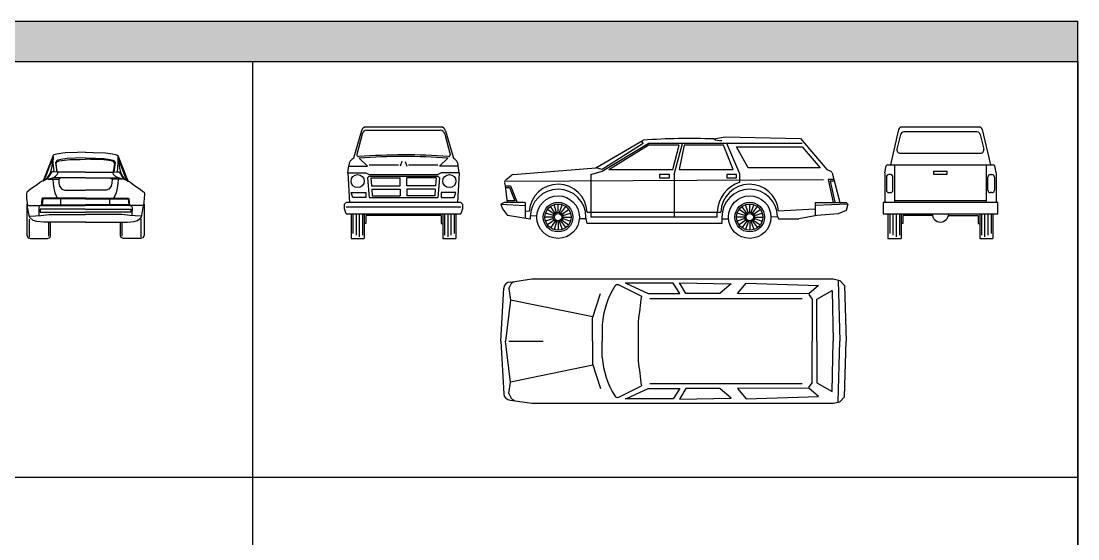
# Model space of a CAD drawing. Header units: millimetres. Extents: x 1343 to 64046, y 44602 to 77982.
# Drawn here: x 47656 to 64046, y 69954 to 77982 of the extents above; entities that cross this region are included whole.
import ezdxf

# ---------------------------------------------------------------- set-up
doc = ezdxf.new("R2010")
doc.units = ezdxf.units.MM
doc.layers.add('www.cad-blocks.net', color=7, linetype='Continuous')

# ---------------------------------------------------------------- blocks, each defined once
blk = doc.blocks.new('A$C7BBF3ABF')
for p, q in [((602, 1325), (497, 1311)), ((793, 1332), (602, 1325)), ((916, 1335), (793, 1332)), ((914, 1335), (1037, 1332)), ((1037, 1332), (1228, 1325)), ((1228, 1325), (1333, 1311)), ((394, 1232), (278, 944)), ((363, 1123), (403, 1217)), ((397, 1152), (383, 1069)), ((403, 1260), (394, 1232)), ((403, 1214), (397, 1152)), ((409, 1282), (403, 1260)), ((406, 1252), (403, 1214)), ((426, 1294), (409, 1282)), ((414, 1272), (412, 1174)), ((412, 1174), (423, 1034)), ((497, 1311), (426, 1294)), ((460, 1189), (453, 1178)), ((453, 1178), (473, 1029)), ((471, 1201), (460, 1189)), ((460, 1160), (473, 1189)), ((477, 1031), (460, 1160)), ((488, 1212), (471, 1201)), ((473, 1189), (510, 1205)), ((533, 1223), (488, 1212)), ((510, 1205), (671, 1222)), ((631, 1237), (533, 1223)), ((759, 1246), (631, 1237)), ((671, 1222), (836, 1226)), ((913, 1252), (759, 1246)), ((836, 1226), (915, 1228)), ((994, 1226), (916, 1228)), ((917, 1252), (1071, 1246)), ((1159, 1222), (994, 1226)), ((1071, 1246), (1199, 1237)), ((1321, 1205), (1159, 1222)), ((1199, 1237), (1298, 1223)), ((1298, 1223), (1342, 1212)), ((1358, 1189), (1321, 1205)), ((1333, 1311), (1404, 1294)), ((1342, 1212), (1359, 1201)), ((1353, 1031), (1370, 1160)), ((1370, 1160), (1358, 1189)), ((1378, 1178), (1358, 1029)), ((1359, 1201), (1370, 1189)), ((1370, 1189), (1378, 1178)), ((1404, 1294), (1421, 1282)), ((1418, 1174), (1407, 1034)), ((1416, 1272), (1418, 1174)), ((1421, 1282), (1427, 1260)), ((1424, 1252), (1427, 1214)), ((1427, 1260), (1437, 1232)), ((1467, 1123), (1427, 1217)), ((1427, 1214), (1433, 1152)), ((1433, 1152), (1447, 1069)), ((1437, 1232), (1552, 944)), ((305, 977), (363, 1123)), ((362, 1001), (338, 966)), ((374, 1004), (354, 972)), ((371, 1032), (362, 1001)), ((383, 1069), (371, 1032)), ((391, 1026), (374, 1004)), ((403, 1032), (391, 1026)), ((434, 1032), (403, 1032)), ((491, 1027), (434, 1032)), ((453, 964), (479, 992)), ((479, 992), (486, 1011)), ((486, 1011), (489, 1023)), ((915, 1027), (491, 1027)), ((916, 1027), (1339, 1027)), ((1339, 1027), (1396, 1032)), ((1344, 1011), (1341, 1023)), ((1352, 992), (1344, 1011)), ((1378, 964), (1352, 992)), ((1396, 1032), (1427, 1032)), ((1427, 1032), (1440, 1026)), ((1440, 1026), (1457, 1004)), ((1447, 1069), (1460, 1032)), ((1457, 1004), (1477, 972)), ((1460, 1032), (1469, 1001)), ((1526, 977), (1467, 1123)), ((1469, 1001), (1492, 966)), ((173, 836), (138, 808)), ((205, 864), (173, 836)), ((233, 882), (205, 864)), ((261, 887), (233, 882)), ((260, 897), (252, 889)), ((278, 944), (260, 897)), ((273, 896), (261, 887)), ((274, 903), (271, 903)), ((326, 926), (273, 896)), ((289, 910), (274, 903)), ((277, 910), (305, 977)), ((318, 932), (289, 910)), ((338, 966), (318, 932)), ((334, 937), (331, 926)), ((331, 926), (335, 918)), ((354, 972), (334, 937)), ((335, 918), (372, 929)), ((342, 918), (496, 918)), ((372, 929), (419, 944)), ((409, 916), (414, 853)), ((414, 853), (424, 777)), ((419, 944), (453, 964)), ((913, 941), (425, 941)), ((530, 935), (502, 920)), ((502, 920), (504, 858)), ((504, 858), (514, 808)), ((575, 938), (530, 935)), ((917, 941), (1406, 941)), ((1255, 938), (1301, 935)), ((1301, 935), (1328, 920)), ((1326, 858), (1316, 808)), ((1328, 920), (1326, 858)), ((1489, 918), (1335, 918)), ((1412, 944), (1378, 964)), ((1416, 853), (1406, 777)), ((1458, 929), (1412, 944)), ((1421, 916), (1416, 853)), ((1495, 918), (1458, 929)), ((1477, 972), (1497, 937)), ((1492, 966), (1512, 932)), ((1500, 926), (1495, 918)), ((1497, 937), (1500, 926)), ((1505, 926), (1557, 896)), ((1512, 932), (1541, 910)), ((1554, 910), (1526, 977)), ((1541, 910), (1557, 903)), ((1552, 944), (1571, 897)), ((1557, 903), (1560, 903)), ((1557, 896), (1569, 887)), ((1569, 887), (1598, 882)), ((1571, 897), (1578, 889)), ((1598, 882), (1625, 864)), ((1625, 864), (1657, 836)), ((1657, 836), (1693, 808)), ((7, 719), (0, 691)), ((0, 691), (3, 619)), ((22, 730), (7, 719)), ((65, 762), (22, 730)), ((138, 808), (65, 762)), ((424, 777), (440, 709)), ((440, 709), (465, 650)), ((514, 808), (550, 765)), ((550, 765), (596, 750)), ((596, 750), (913, 750)), ((1235, 750), (917, 750)), ((1280, 765), (1235, 750)), ((1316, 808), (1280, 765)), ((1391, 709), (1365, 650)), ((1406, 777), (1391, 709)), ((1693, 808), (1766, 762)), ((1766, 762), (1808, 730)), ((1808, 730), (1824, 719)), ((1824, 719), (1830, 691)), ((1830, 691), (1827, 619)), ((3, 619), (15, 516)), ((5, 533), (5, 47)), ((42, 355), (13, 510)), ((15, 516), (34, 511)), ((34, 511), (913, 511)), ((202, 499), (192, 477)), ((235, 514), (202, 499)), ((239, 609), (231, 512)), ((248, 623), (239, 609)), ((253, 613), (244, 523)), ((244, 523), (915, 523)), ((920, 623), (248, 623)), ((915, 613), (253, 613)), ((465, 650), (479, 626)), ((535, 524), (535, 609)), ((910, 623), (1583, 623)), ((915, 613), (1578, 613)), ((1586, 523), (915, 523)), ((1796, 511), (917, 511)), ((1296, 524), (1296, 609)), ((1365, 650), (1352, 626)), ((1578, 613), (1586, 523)), ((1583, 623), (1591, 609)), ((1591, 609), (1600, 512)), ((1596, 514), (1629, 499)), ((1629, 499), (1639, 477)), ((1788, 355), (1817, 510)), ((1815, 516), (1796, 511)), ((1827, 619), (1815, 516)), ((1825, 533), (1825, 47)), ((52, 322), (42, 355)), ((44, 347), (141, 351)), ((141, 351), (225, 357)), ((192, 477), (194, 355)), ((213, 454), (213, 409)), ((912, 454), (213, 454)), ((213, 409), (914, 409)), ((225, 357), (351, 370)), ((351, 370), (916, 370)), ((1479, 370), (914, 370)), ((1617, 409), (916, 409)), ((918, 454), (1617, 454)), ((1606, 357), (1479, 370)), ((1689, 351), (1606, 357)), ((1617, 454), (1617, 409)), ((1639, 477), (1637, 355)), ((1786, 347), (1689, 351)), ((1778, 322), (1788, 355)), ((48, 21), (48, 299)), ((106, 277), (52, 322)), ((161, 262), (106, 277)), ((268, 254), (161, 262)), ((918, 254), (268, 254)), ((347, 33), (347, 241)), ((372, 37), (372, 246)), ((913, 254), (1563, 254)), ((1458, 37), (1458, 246)), ((1483, 33), (1483, 241)), ((1563, 254), (1670, 262)), ((1670, 262), (1724, 277)), ((1724, 277), (1778, 322)), ((1782, 21), (1782, 299)), ((5, 47), (25, 10)), ((25, 10), (64, 0)), ((64, 0), (328, 0)), ((328, 0), (363, 16)), ((363, 16), (372, 37)), ((1468, 16), (1458, 37)), ((1503, 0), (1468, 16)), ((1767, 0), (1503, 0)), ((1806, 10), (1767, 0)), ((1825, 47), (1806, 10))]:
    blk.add_line(p, q)
blk = doc.blocks.new('A$C68164285')
for p, q in [((1473, 1092), (2210, 1524)), ((2180, 1506), (2210, 1473)), ((3303, 1543), (3480, 1575)), ((3480, 1575), (4648, 1549)), ((4648, 1549), (5055, 1067)), ((1575, 1041), (2286, 1473)), ((2210, 1473), (1575, 1067)), ((1676, 1067), (2286, 1448)), ((4674, 1473), (2286, 1473)), ((2769, 1448), (2286, 1448)), ((2667, 1067), (2769, 1448)), ((2692, 991), (2819, 1473)), ((2845, 1448), (2769, 1067)), ((3454, 1448), (2845, 1448)), ((3607, 1067), (3454, 1448)), ((3708, 1003), (3505, 1473)), ((3658, 1422), (4674, 1422)), ((3835, 1092), (3658, 1422)), ((4674, 1422), (4953, 1092)), ((193, 992), (1473, 1092)), ((1397, 991), (1575, 1041)), ((1397, 991), (1397, 330)), ((1575, 1067), (1473, 1092)), ((1676, 1067), (2667, 1067)), ((2616, 991), (2464, 991)), ((2464, 991), (2464, 940)), ((2616, 940), (2616, 991)), ((2692, 991), (2692, 330)), ((2769, 1067), (3607, 1067)), ((3505, 991), (3505, 940)), ((3658, 991), (3505, 991)), ((3658, 940), (3658, 991)), ((3708, 872), (3708, 1003)), ((4953, 1092), (3835, 1092)), ((5055, 1067), (5105, 1050)), ((5138, 1015), (5258, 559)), ((76, 813), (62, 855)), ((78, 911), (166, 981)), ((87, 889), (5004, 914)), ((2464, 940), (2616, 940)), ((3505, 940), (3658, 940)), ((5080, 914), (5156, 559)), ((5156, 914), (5080, 914)), ((5111, 889), (5181, 564)), ((5171, 889), (5111, 889)), ((76, 813), (152, 813)), ((102, 559), (76, 813)), ((81, 787), (135, 787)), ((135, 787), (216, 584)), ((152, 813), (254, 559)), ((51, 559), (0, 533)), ((0, 533), (381, 508)), ((0, 533), (25, 457)), ((381, 559), (51, 559)), ((216, 584), (99, 584)), ((381, 559), (381, 313)), ((844, 392), (770, 495)), ((865, 403), (826, 523)), ((889, 406), (889, 533)), ((913, 403), (952, 523)), ((934, 392), (1008, 495)), ((3816, 392), (3741, 495)), ((3837, 403), (3798, 523)), ((3861, 406), (3861, 533)), ((3884, 403), (3924, 523)), ((3906, 392), (3980, 495)), ((4877, 559), (4877, 356)), ((4877, 559), (5359, 559)), ((5385, 533), (4877, 508)), ((5359, 559), (5385, 533)), ((5385, 533), (5359, 432)), ((25, 457), (102, 356)), ((456, 301), (102, 356)), ((381, 430), (439, 424)), ((456, 354), (559, 349)), ((456, 330), (456, 301)), ((813, 330), (686, 330)), ((817, 354), (696, 393)), ((827, 375), (725, 450)), ((951, 375), (1053, 450)), ((961, 354), (1082, 393)), ((965, 330), (1092, 330)), ((1341, 229), (1322, 330)), ((1340, 409), (1448, 406)), ((3359, 330), (1397, 330)), ((1448, 406), (3384, 406)), ((3359, 330), (3359, 406)), ((3384, 406), (3412, 408)), ((3428, 330), (3428, 229)), ((3785, 330), (3658, 330)), ((3788, 354), (3668, 393)), ((3799, 375), (3696, 450)), ((3922, 375), (4025, 450)), ((3933, 354), (4054, 393)), ((3937, 330), (4064, 330)), ((4191, 333), (4293, 341)), ((4293, 341), (4306, 305)), ((4309, 429), (4394, 432)), ((4394, 432), (4877, 457)), ((4902, 356), (4623, 305)), ((5232, 381), (4902, 356)), ((5359, 432), (5232, 381)), ((817, 307), (696, 267)), ((827, 285), (725, 211)), ((844, 269), (770, 166)), ((865, 258), (826, 137)), ((889, 254), (889, 127)), ((913, 258), (952, 137)), ((934, 269), (1008, 166)), ((951, 285), (1053, 211)), ((961, 307), (1082, 267)), ((1218, 308), (1321, 308)), ((3428, 229), (1341, 229)), ((3429, 305), (3532, 305)), ((3788, 307), (3668, 267)), ((3799, 285), (3696, 211)), ((3816, 269), (3741, 166)), ((3837, 258), (3798, 137)), ((3861, 254), (3861, 127)), ((3884, 258), (3924, 137)), ((3906, 269), (3980, 166)), ((3922, 285), (4025, 211)), ((3933, 307), (4054, 267)), ((4306, 305), (4623, 305))]:
    blk.add_line(p, q)
for centre, radius in [((889, 330), 330), ((3861, 330), 330), ((889, 330), 230), ((889, 330), 203), ((3861, 330), 230), ((3861, 330), 203), ((889, 330), 76.2), ((889, 330), 56.8), ((3861, 330), 76.2), ((3861, 330), 56.8)]:
    blk.add_circle(centre, radius)
for centre, radius, start, end in [((2943, -9397), 10946, 88.1154, 93.8416), ((3407, 1763), 244, 244.6369, 274.819), ((197, 941), 50.8, 94.4846, 128.6598), ((5089, 1002), 50.8, 14.7436, 71.5651), ((110, 871), 50.8, 128.6598, 198.4349), ((889, 388), 451, 2.7056, 175.3399), ((3863, 389), 507, 107.7715, 178.0567), ((3861, 390), 449, 5.0441, 177.6516), ((889, 330), 433, 0, 180), ((3861, 330), 433, 1.4866, 180)]:
    blk.add_arc(centre, radius, start, end)
blk = doc.blocks.new('A$C32312705')
for p, q in [((127, 1778), (164, 1852)), ((152, 1880), (483, 1930)), ((483, 1930), (5156, 1930)), ((1833, 1835), (2182, 1660)), ((2672, 1863), (1928, 1862)), ((1942, 1862), (2286, 1702)), ((2779, 1702), (2672, 1863)), ((2870, 1702), (2774, 1867)), ((2774, 1867), (3576, 1852)), ((3576, 1852), (3403, 1708)), ((3670, 1702), (3806, 1862)), ((3806, 1862), (4929, 1827)), ((4929, 1827), (4780, 1697)), ((5156, 1930), (5258, 1905)), ((5232, 1905), (5258, 965)), ((5258, 1905), (5334, 1829)), ((5334, 1829), (5359, 965)), ((0, 965), (46, 1783)), ((127, 1778), (152, 1600)), ((1422, 1321), (1549, 1702)), ((2286, 1702), (2779, 1702)), ((3404, 1702), (2870, 1702)), ((4780, 1697), (3670, 1702)), ((4780, 1687), (4832, 1613)), ((4902, 1613), (5140, 1747)), ((5140, 1747), (5156, 965)), ((152, 1600), (76, 965)), ((1429, 1340), (152, 1600)), ((2311, 1626), (4674, 1626)), ((4832, 1613), (4832, 965)), ((4902, 965), (4902, 1613)), ((1422, 965), (1422, 1321)), ((1575, 1219), (1575, 965)), ((2134, 660), (2134, 1270)), ((0, 965), (46, 147)), ((152, 330), (76, 965)), ((127, 965), (660, 965)), ((1422, 965), (1422, 610)), ((1575, 711), (1575, 965)), ((4832, 317), (4832, 965)), ((4902, 965), (4902, 318)), ((5140, 183), (5156, 965)), ((5232, 25), (5258, 965)), ((5334, 102), (5359, 965)), ((1429, 590), (152, 330)), ((1422, 610), (1549, 229)), ((127, 152), (152, 330)), ((1833, 95), (2182, 270)), ((1942, 69), (2286, 229)), ((2286, 229), (2779, 228)), ((2311, 305), (4674, 305)), ((2779, 228), (2672, 68)), ((2870, 229), (2774, 64)), ((3404, 229), (2870, 229)), ((3576, 79), (3403, 223)), ((4780, 233), (3670, 229)), ((3670, 229), (3806, 69)), ((4780, 244), (4832, 317)), ((4929, 103), (4780, 233)), ((4902, 318), (5140, 183)), ((127, 152), (164, 79)), ((152, 51), (483, 0)), ((2672, 68), (1928, 69)), ((2774, 64), (3576, 79)), ((3806, 69), (4929, 103)), ((5156, 0), (5258, 25)), ((5258, 25), (5334, 102)), ((483, 0), (5156, 0))]:
    blk.add_line(p, q)
for centre, radius, start, end in [((147, 1778), 102, 90, 176.9872), ((209, 1829), 50.8, 90, 153.4349), ((2929, 1102), 1362, 148.4362, 175.0621), ((1813, 1788), 50.8, 66.8743, 148.4362), ((11711, 276), 9629, 171.733, 174.0736), ((2929, 828), 1362, 184.9379, 211.5638), ((11711, 1655), 9629, 185.9264, 188.267), ((147, 152), 102, 183.0128, 270), ((209, 102), 50.8, 206.5651, 270), ((1813, 142), 50.8, 211.5638, 293.1257)]:
    blk.add_arc(centre, radius, start, end)
blk = doc.blocks.new('A$C53A15DD1')
for p, q in [((261, 1670), (138, 1245)), ((1494, 1727), (335, 1727)), ((1482, 1676), (347, 1676)), ((1568, 1670), (1691, 1245)), ((273, 1619), (191, 1301)), ((1555, 1619), (1637, 1303)), ((356, 1118), (229, 1245)), ((889, 1194), (864, 1118)), ((940, 1194), (965, 1118)), ((1473, 1118), (1600, 1245)), ((51, 1016), (66, 1128)), ((51, 1016), (76, 559)), ((51, 1016), (330, 1016)), ((76, 1118), (356, 1118)), ((330, 1016), (381, 991)), ((381, 1143), (838, 1143)), ((381, 991), (1448, 991)), ((991, 1143), (1448, 1143)), ((1499, 1016), (1448, 991)), ((1753, 1118), (1473, 1118)), ((1778, 1016), (1499, 1016)), ((1778, 1016), (1753, 559)), ((1778, 1016), (1763, 1128)), ((381, 965), (356, 940)), ((356, 940), (381, 635)), ((381, 965), (1448, 965)), ((406, 940), (417, 813)), ((406, 940), (864, 940)), ((864, 813), (864, 940)), ((965, 813), (965, 940)), ((1422, 940), (965, 940)), ((1422, 940), (1412, 813)), ((1448, 965), (1473, 940)), ((1473, 940), (1448, 635)), ((127, 635), (102, 711)), ((102, 711), (330, 711)), ((330, 711), (330, 635)), ((417, 813), (864, 813)), ((421, 762), (430, 660)), ((421, 762), (864, 762)), ((430, 660), (864, 660)), ((864, 762), (864, 660)), ((1412, 813), (965, 813)), ((965, 762), (965, 660)), ((1408, 762), (965, 762)), ((1399, 660), (965, 660)), ((1408, 762), (1399, 660)), ((1499, 711), (1499, 635)), ((1727, 711), (1499, 711)), ((1702, 635), (1727, 711)), ((0, 533), (25, 559)), ((0, 457), (0, 533)), ((1803, 559), (25, 559)), ((330, 635), (127, 635)), ((381, 635), (1448, 635)), ((1499, 635), (1702, 635)), ((1803, 559), (1829, 533)), ((1829, 533), (1829, 457)), ((25, 381), (0, 457)), ((1803, 483), (25, 483)), ((25, 381), (1803, 381)), ((102, 381), (102, 0)), ((127, 381), (127, 76)), ((178, 381), (178, 51)), ((229, 381), (229, 25)), ((279, 381), (279, 51)), ((305, 381), (305, 0)), ((1499, 356), (330, 356)), ((330, 356), (330, 229)), ((1499, 356), (1499, 229)), ((1524, 381), (1524, 0)), ((1549, 381), (1549, 51)), ((1600, 381), (1600, 25)), ((1651, 381), (1651, 51)), ((1702, 381), (1702, 76)), ((1727, 381), (1727, 0)), ((1829, 457), (1803, 381)), ((330, 229), (305, 229)), ((1499, 229), (1524, 229)), ((102, 0), (305, 0)), ((1524, 0), (1727, 0))]:
    blk.add_line(p, q)
for centre in [(203, 889), (1626, 889)]:
    blk.add_circle(centre, 102)
for centre, radius, start, end in [((335, 1651), 76.2, 90, 165.5126), ((347, 1600), 76.2, 90, 165.5126), ((1482, 1600), 76.2, 14.4874, 90), ((1494, 1651), 76.2, 14.4874, 90), ((204, 1122), 138, 116.8259, 177.397), ((216, 1295), 25.4, 165.5126, 274.232), ((927, -8319), 9614, 85.9223, 94.232), ((914, -8001), 9271, 85.7578, 94.2422), ((1613, 1296), 25.4, 265.9223, 14.4874), ((1625, 1122), 138, 2.603, 63.1741)]:
    blk.add_arc(centre, radius, start, end)
blk = doc.blocks.new('A$C6AF358FE')
for p, q in [((240, 1688), (113, 1143)), ((1488, 1727), (290, 1727)), ((1456, 1651), (322, 1651)), ((1538, 1688), (1665, 1143)), ((272, 1613), (215, 1384)), ((1506, 1613), (1563, 1384)), ((265, 1321), (1513, 1321)), ((25, 1016), (47, 1123)), ((25, 1016), (25, 559)), ((72, 1143), (1706, 1143)), ((114, 991), (89, 991)), ((178, 1143), (178, 559)), ((787, 991), (787, 1041)), ((787, 1041), (991, 1041)), ((991, 991), (787, 991)), ((991, 1041), (991, 991)), ((1600, 1143), (1600, 559)), ((1664, 991), (1689, 991)), ((1753, 1016), (1731, 1123)), ((1753, 1016), (1753, 559)), ((51, 952), (51, 749)), ((152, 749), (152, 952)), ((1626, 749), (1626, 952)), ((1727, 952), (1727, 749)), ((89, 711), (114, 711)), ((1689, 711), (1664, 711)), ((0, 559), (0, 381)), ((1778, 559), (0, 559)), ((1600, 584), (178, 584)), ((1778, 381), (1778, 559)), ((0, 381), (1778, 381)), ((76, 381), (76, 0)), ((102, 381), (102, 76)), ((152, 381), (152, 51)), ((203, 381), (203, 25)), ((254, 381), (254, 51)), ((279, 381), (279, 0)), ((305, 356), (305, 229)), ((762, 356), (305, 356)), ((1016, 356), (1473, 356)), ((1473, 356), (1473, 229)), ((1499, 381), (1499, 0)), ((1524, 381), (1524, 51)), ((1575, 381), (1575, 25)), ((1626, 381), (1626, 51)), ((1676, 381), (1676, 76)), ((1702, 381), (1702, 0)), ((305, 229), (279, 229)), ((1473, 229), (1499, 229)), ((76, 0), (279, 0)), ((1499, 0), (1702, 0))]:
    blk.add_line(p, q)
for centre, radius, start, end in [((290, 1676), 50.8, 90, 166.8136), ((322, 1600), 50.8, 90, 165.9638), ((1456, 1600), 50.8, 14.0362, 90), ((1488, 1676), 50.8, 13.1864, 90), ((265, 1372), 50.8, 165.9638, 270), ((1513, 1372), 50.8, 270, 14.0362), ((72, 1118), 25.4, 90, 168.6901), ((89, 952), 38.1, 90, 180), ((114, 952), 38.1, 0, 90), ((1664, 952), 38.1, 90, 180), ((1689, 952), 38.1, 0, 90), ((1706, 1118), 25.4, 11.3099, 90), ((89, 749), 38.1, 180, 270), ((114, 749), 38.1, 270, 0), ((1664, 749), 38.1, 180, 270), ((1689, 749), 38.1, 270, 0), ((889, 381), 127, 180, 0)]:
    blk.add_arc(centre, radius, start, end)
blk = doc.blocks.new('FORMAT')
at = {"layer": 'www.cad-blocks.net', "true_color": 0x546d8e}
h = blk.add_hatch(color=155, dxfattribs=at)
h.set_gradient(color1=(68, 68, 68), color2=(84, 109, 142), tint=1)
h.paths.add_polyline_path([(3581, 77982), (3581, 77354), (64046, 77354), (64046, 77982)])
at = {"layer": 'www.cad-blocks.net', "color": 155, "true_color": 0x546d8e}
for p, q in [((3581, 77982), (64046, 77982)), ((64046, 44602), (64046, 77982)), ((3581, 77354), (64046, 77354)), ((3581, 77354), (64046, 77354)), ((51244, 77354), (51244, 44990)), ((64046, 77354), (64046, 44990)), ((64046, 70903), (3581, 70903))]:
    blk.add_line(p, q, dxfattribs=at)

msp = doc.modelspace()

# ---------------------------------------------------------------- block references
for name, p in [('A$C53A15DD1', (52672, 74613)), ('A$C6AF358FE', (61025, 74613)), ('A$C68164285', (55095, 74613)), ('A$C7BBF3ABF', (47738, 74613)), ('A$C32312705', (55095, 72056))]:
    msp.add_blockref(name, p)
at = {"layer": 'www.cad-blocks.net'}
msp.add_blockref('FORMAT', (0, 0), dxfattribs=at)

doc.saveas('drawing.dxf')
